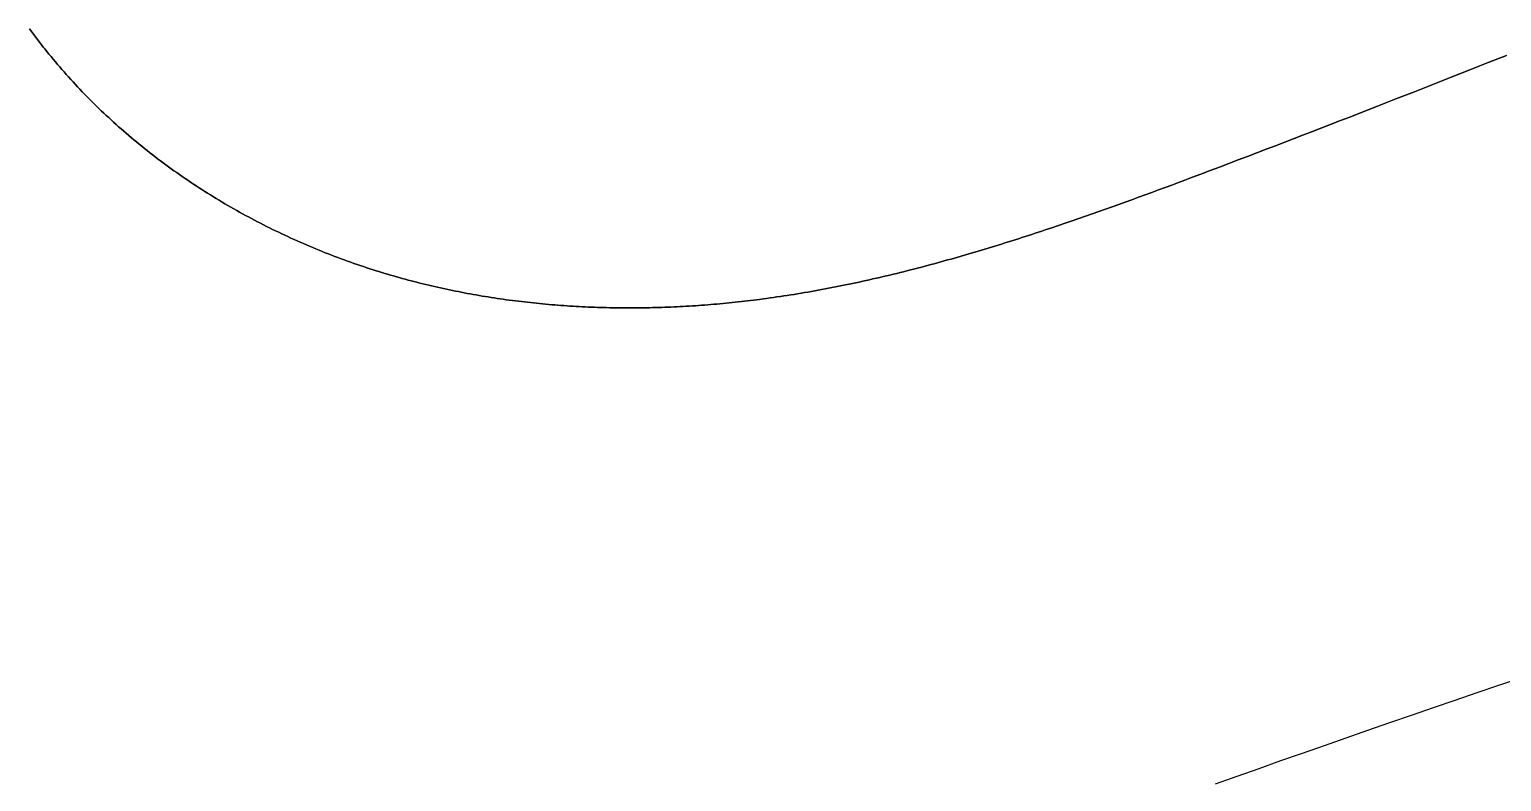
# Model space of a CAD drawing. Header units: millimetres. Extents: x 1811966 to 2218310, y 20519 to 471429.
# Drawn here: x 1949230 to 1972649, y 111528 to 123498 of the extents above; entities that cross this region are included whole.
import ezdxf

# ---------------------------------------------------------------- set-up
doc = ezdxf.new("R2010")
doc.units = ezdxf.units.MM
doc.layers.add('CLOSED_AREAS', color=7, linetype='Continuous')
doc.layers.add('REGION_HOLES', color=7, linetype='Continuous')

msp = doc.modelspace()

# ---------------------------------------------------------------- linework, layer by layer
at = {"layer": 'CLOSED_AREAS'}
for points in [[(1949230.283, 123509.768), (1949246.05, 123488.119), (1949261.878, 123466.517), (1949277.766, 123444.964), (1949293.715, 123423.458), (1949309.724, 123402), (1949325.792, 123380.59), (1949341.921, 123359.229), (1949358.109, 123337.915), (1949374.356, 123316.649), (1949390.662, 123295.432), (1949407.028, 123274.263), (1949423.453, 123253.142), (1949439.936, 123232.07), (1949456.478, 123211.046), (1949473.078, 123190.07), (1949489.736, 123169.142), (1949506.453, 123148.264), (1949523.227, 123127.433), (1949540.059, 123106.651), (1949556.948, 123085.918), (1949573.895, 123065.234), (1949590.899, 123044.598), (1949607.96, 123024.011), (1949642.253, 122982.983), (1949676.772, 122942.151), (1949711.515, 122901.514), (1949746.482, 122861.074), (1949781.671, 122820.83), (1949817.08, 122780.783), (1949852.709, 122740.933), (1949888.555, 122701.281), (1949924.618, 122661.826), (1949960.897, 122622.57), (1949997.389, 122583.513), (1950034.094, 122544.654), (1950071.009, 122505.995), (1950108.135, 122467.535), (1950145.469, 122429.276), (1950183.01, 122391.216), (1950220.757, 122353.358), (1950258.708, 122315.7), (1950296.862, 122278.244), (1950335.217, 122240.989), (1950373.773, 122203.936), (1950412.528, 122167.086), (1950451.481, 122130.439), (1950490.629, 122093.995), (1950529.973, 122057.754), (1950569.51, 122021.717), (1950609.239, 121985.884), (1950649.158, 121950.255), (1950689.268, 121914.832), (1950729.565, 121879.613), (1950770.049, 121844.6), (1950810.718, 121809.793), (1950851.571, 121775.192), (1950892.607, 121740.798), (1950933.824, 121706.611), (1950975.221, 121672.631), (1951016.797, 121638.858), (1951058.549, 121605.293), (1951100.478, 121571.937), (1951142.581, 121538.789), (1951184.857, 121505.851), (1951227.305, 121473.121), (1951269.923, 121440.602), (1951312.71, 121408.292), (1951355.665, 121376.193), (1951398.787, 121344.304), (1951442.073, 121312.627), (1951485.523, 121281.161), (1951529.135, 121249.906), (1951572.908, 121218.864), (1951616.84, 121188.035), (1951660.931, 121157.418), (1951705.178, 121127.014), (1951749.581, 121096.823), (1951794.138, 121066.847), (1951838.848, 121037.085), (1951883.709, 121007.537), (1951928.721, 120978.204), (1951973.881, 120949.086), (1952019.188, 120920.184), (1952064.641, 120891.498), (1952110.239, 120863.028), (1952155.979, 120834.775), (1952201.862, 120806.738), (1952247.886, 120778.919), (1952294.048, 120751.318), (1952340.349, 120723.935), (1952386.785, 120696.77), (1952433.357, 120669.823), (1952480.063, 120643.096), (1952526.901, 120616.588), (1952573.87, 120590.3), (1952620.968, 120564.232), (1952668.195, 120538.384), (1952715.549, 120512.757), (1952763.029, 120487.351), (1952810.632, 120462.167), (1952858.359, 120437.204), (1952906.207, 120412.464), (1952954.175, 120387.946), (1953002.262, 120363.651), (1953050.466, 120339.579), (1953098.787, 120315.73), (1953147.222, 120292.106), (1953195.771, 120268.706), (1953244.431, 120245.53), (1953293.203, 120222.579), (1953342.083, 120199.854), (1953391.072, 120177.354), (1953440.167, 120155.08), (1953489.367, 120133.033), (1953538.671, 120111.212), (1953588.078, 120089.618), (1953637.585, 120068.251), (1953687.193, 120047.113), (1953736.899, 120026.202), (1953786.702, 120005.519), (1953836.601, 119985.066), (1953886.594, 119964.841), (1953936.68, 119944.846), (1953986.858, 119925.081), (1954037.126, 119905.546), (1954087.483, 119886.241), (1954137.927, 119867.167), (1954188.458, 119848.324), (1954239.073, 119829.713), (1954289.772, 119811.333), (1954340.553, 119793.186), (1954391.415, 119775.272), (1954442.357, 119757.59), (1954493.376, 119740.141), (1954544.472, 119722.926), (1954595.644, 119705.945), (1954646.889, 119689.199), (1954698.207, 119672.687), (1954744.216, 119658.102), (1954790.282, 119643.704), (1954836.403, 119629.495), (1954882.58, 119615.473), (1954928.811, 119601.637), (1954975.097, 119587.988), (1955021.436, 119574.526), (1955067.829, 119561.248), (1955114.274, 119548.156), (1955160.77, 119535.249), (1955207.318, 119522.527), (1955253.917, 119509.988), (1955300.565, 119497.634), (1955347.264, 119485.462), (1955394.011, 119473.474), (1955440.806, 119461.668), (1955487.649, 119450.045), (1955534.54, 119438.603), (1955581.477, 119427.342), (1955628.46, 119416.263), (1955675.488, 119405.364), (1955722.561, 119394.646), (1955769.678, 119384.107), (1955816.839, 119373.748), (1955864.043, 119363.568), (1955911.29, 119353.567), (1955958.578, 119343.744), (1956005.907, 119334.099), (1956053.278, 119324.632), (1956100.688, 119315.341), (1956148.138, 119306.228), (1956195.627, 119297.291), (1956243.154, 119288.53), (1956290.719, 119279.944), (1956338.321, 119271.534), (1956385.96, 119263.299), (1956433.635, 119255.238), (1956481.345, 119247.351), (1956529.09, 119239.638), (1956576.869, 119232.098), (1956624.682, 119224.731), (1956672.528, 119217.537), (1956720.406, 119210.514), (1956768.316, 119203.664), (1956816.258, 119196.985), (1956864.23, 119190.477), (1956912.233, 119184.139), (1956960.265, 119177.972), (1957008.326, 119171.974), (1957056.415, 119166.146), (1957104.532, 119160.487), (1957152.676, 119154.997), (1957200.847, 119149.675), (1957249.044, 119144.521), (1957297.267, 119139.534), (1957345.514, 119134.714), (1957393.785, 119130.062), (1957442.08, 119125.575), (1957490.398, 119121.255), (1957538.739, 119117.1), (1957587.102, 119113.11), (1957635.486, 119109.285), (1957683.89, 119105.624), (1957732.315, 119102.128), (1957780.76, 119098.795), (1957829.223, 119095.626), (1957877.705, 119092.619), (1957926.204, 119089.775), (1957974.721, 119087.092), (1958023.254, 119084.572), (1958071.804, 119082.213), (1958120.369, 119080.015), (1958168.948, 119077.977), (1958217.542, 119076.1), (1958266.15, 119074.382), (1958314.771, 119072.824), (1958363.404, 119071.424), (1958412.049, 119070.184), (1958460.706, 119069.101), (1958509.373, 119068.177), (1958558.051, 119067.41), (1958606.738, 119066.8), (1958655.434, 119066.346), (1958704.139, 119066.049), (1958752.851, 119065.908), (1958801.571, 119065.922), (1958850.297, 119066.092), (1958899.029, 119066.416), (1958947.767, 119066.895), (1958996.509, 119067.528), (1959045.256, 119068.314), (1959094.007, 119069.253), (1959142.761, 119070.345), (1959191.517, 119071.59), (1959240.275, 119072.987), (1959289.035, 119074.535), (1959337.795, 119076.235), (1959386.556, 119078.086), (1959435.316, 119080.087), (1959484.075, 119082.238), (1959532.833, 119084.539), (1959581.588, 119086.989), (1959630.341, 119089.588), (1959679.09, 119092.336), (1959727.836, 119095.232), (1959776.577, 119098.276), (1959825.313, 119101.467), (1959874.043, 119104.805), (1959922.767, 119108.29), (1959971.484, 119111.921), (1960020.193, 119115.698), (1960068.895, 119119.621), (1960117.588, 119123.688), (1960166.272, 119127.901), (1960214.946, 119132.257), (1960263.609, 119136.758), (1960312.262, 119141.402), (1960360.903, 119146.189), (1960409.532, 119151.119), (1960458.148, 119156.191), (1960506.751, 119161.406), (1960555.34, 119166.762), (1960603.914, 119172.259), (1960652.474, 119177.897), (1960701.018, 119183.676), (1960749.545, 119189.594), (1960798.056, 119195.653), (1960846.549, 119201.85), (1960901.518, 119209.046), (1960956.465, 119216.42), (1961011.388, 119223.969), (1961066.288, 119231.693), (1961121.165, 119239.592), (1961176.02, 119247.662), (1961230.852, 119255.904), (1961285.661, 119264.315), (1961340.447, 119272.895), (1961395.211, 119281.643), (1961449.952, 119290.557), (1961504.671, 119299.636), (1961559.368, 119308.878), (1961614.042, 119318.283), (1961668.695, 119327.849), (1961723.325, 119337.576), (1961777.933, 119347.461), (1961832.519, 119357.503), (1961887.082, 119367.701), (1961941.625, 119378.055), (1961996.145, 119388.562), (1962050.643, 119399.222), (1962105.12, 119410.033), (1962159.576, 119420.995), (1962214.009, 119432.105), (1962268.422, 119443.362), (1962322.812, 119454.766), (1962377.182, 119466.314), (1962431.53, 119478.007), (1962485.857, 119489.842), (1962540.163, 119501.819), (1962594.448, 119513.935), (1962648.712, 119526.191), (1962702.955, 119538.583), (1962757.177, 119551.113), (1962811.378, 119563.777), (1962865.559, 119576.575), (1962919.719, 119589.506), (1962973.858, 119602.568), (1963027.977, 119615.761), (1963082.075, 119629.082), (1963136.153, 119642.53), (1963190.211, 119656.106), (1963244.248, 119669.806), (1963298.265, 119683.63), (1963352.262, 119697.577), (1963406.239, 119711.645), (1963460.196, 119725.834), (1963514.133, 119740.141), (1963568.051, 119754.566), (1963621.948, 119769.107), (1963675.826, 119783.764), (1963729.684, 119798.535), (1963783.523, 119813.418), (1963837.342, 119828.413), (1963891.141, 119843.518), (1963944.921, 119858.732), (1963998.682, 119874.053), (1964052.424, 119889.481), (1964106.147, 119905.015), (1964159.85, 119920.652), (1964213.534, 119936.392), (1964267.2, 119952.234), (1964320.846, 119968.176), (1964374.474, 119984.217), (1964428.083, 120000.355), (1964481.673, 120016.59), (1964535.244, 120032.921), (1964588.797, 120049.345), (1964642.332, 120065.863), (1964695.848, 120082.472), (1964749.346, 120099.171), (1964802.825, 120115.959), (1964856.286, 120132.835), (1964909.729, 120149.798), (1964963.154, 120166.846), (1965016.561, 120183.978), (1965069.95, 120201.193), (1965123.321, 120218.489), (1965176.674, 120235.866), (1965230.01, 120253.322), (1965283.328, 120270.856), (1965336.628, 120288.466), (1965389.911, 120306.152), (1965443.176, 120323.912), (1965496.424, 120341.745), (1965602.867, 120377.624), (1965709.242, 120413.78), (1965815.548, 120450.203), (1965921.787, 120486.883), (1966027.958, 120523.809), (1966134.063, 120560.972), (1966240.101, 120598.362), (1966346.074, 120635.969), (1966451.982, 120673.783), (1966557.826, 120711.794), (1966663.605, 120749.992), (1966769.321, 120788.367), (1966874.974, 120826.91), (1966980.565, 120865.609), (1967086.094, 120904.456), (1967191.561, 120943.44), (1967296.968, 120982.552), (1967402.315, 121021.781), (1967507.602, 121061.117), (1967612.83, 121100.551), (1967717.999, 121140.073), (1967866.61, 121196.06), (1968015.13, 121252.147), (1968163.561, 121308.331), (1968311.903, 121364.611), (1968460.159, 121420.983), (1968608.329, 121477.446), (1968756.415, 121533.997), (1968904.418, 121590.633), (1969052.339, 121647.352), (1969200.179, 121704.152), (1969347.94, 121761.03), (1969495.624, 121817.984), (1969643.23, 121875.011), (1969790.762, 121932.109), (1969938.219, 121989.276), (1970085.603, 122046.509), (1970232.916, 122103.806), (1970380.158, 122161.164), (1970527.332, 122218.581), (1970674.437, 122276.054), (1970968.451, 122391.161), (1971262.208, 122506.465), (1971555.72, 122621.946), (1971848.997, 122737.586), (1972142.048, 122853.365), (1972434.885, 122969.263), (1972727.517, 123085.262)], [(1968098.068, 111492.861), (1968444.094, 111615.771), (1968790.253, 111738.305), (1969136.545, 111860.462), (1969482.969, 111982.243), (1969829.526, 112103.647), (1970176.215, 112224.675), (1970523.035, 112345.325), (1970869.986, 112465.598), (1971217.067, 112585.494), (1971564.279, 112705.013), (1971911.62, 112824.154), (1972259.091, 112942.917), (1972606.69, 113061.303), (1972954.418, 113179.31)]]:
    msp.add_lwpolyline(points, dxfattribs=at)
at = {"layer": 'REGION_HOLES'}
msp.add_lwpolyline([(1972727.517, 123085.262), (1972434.885, 122969.263), (1972142.048, 122853.365), (1971848.997, 122737.586), (1971555.72, 122621.946), (1971262.208, 122506.465), (1970968.451, 122391.161), (1970674.437, 122276.054), (1970527.332, 122218.581), (1970380.158, 122161.164), (1970232.916, 122103.806), (1970085.603, 122046.509), (1969938.219, 121989.276), (1969790.762, 121932.109), (1969643.23, 121875.011), (1969495.624, 121817.984), (1969347.94, 121761.03), (1969200.179, 121704.152), (1969052.339, 121647.352), (1968904.418, 121590.633), (1968756.415, 121533.997), (1968608.329, 121477.446), (1968460.159, 121420.983), (1968311.903, 121364.611), (1968163.561, 121308.331), (1968015.13, 121252.147), (1967866.61, 121196.06), (1967717.999, 121140.073), (1967612.83, 121100.551), (1967507.602, 121061.117), (1967402.315, 121021.781), (1967296.968, 120982.552), (1967191.561, 120943.44), (1967086.094, 120904.456), (1966980.565, 120865.609), (1966874.974, 120826.91), (1966769.321, 120788.367), (1966663.605, 120749.992), (1966557.826, 120711.794), (1966451.982, 120673.783), (1966346.074, 120635.969), (1966240.101, 120598.362), (1966134.063, 120560.972), (1966027.958, 120523.809), (1965921.787, 120486.883), (1965815.548, 120450.203), (1965709.242, 120413.78), (1965602.867, 120377.624), (1965496.424, 120341.745), (1965443.176, 120323.912), (1965389.911, 120306.152), (1965336.628, 120288.466), (1965283.328, 120270.856), (1965230.01, 120253.322), (1965176.674, 120235.866), (1965123.321, 120218.489), (1965069.95, 120201.193), (1965016.561, 120183.978), (1964963.154, 120166.846), (1964909.729, 120149.798), (1964856.286, 120132.835), (1964802.825, 120115.959), (1964749.346, 120099.171), (1964695.848, 120082.472), (1964642.332, 120065.863), (1964588.797, 120049.345), (1964535.244, 120032.921), (1964481.673, 120016.59), (1964428.083, 120000.355), (1964374.474, 119984.217), (1964320.846, 119968.176), (1964267.2, 119952.234), (1964213.534, 119936.392), (1964159.85, 119920.652), (1964106.147, 119905.015), (1964052.424, 119889.481), (1963998.682, 119874.053), (1963944.921, 119858.732), (1963891.141, 119843.518), (1963837.342, 119828.413), (1963783.523, 119813.418), (1963729.684, 119798.535), (1963675.826, 119783.764), (1963621.948, 119769.107), (1963568.051, 119754.566), (1963514.133, 119740.141), (1963460.196, 119725.834), (1963406.239, 119711.645), (1963352.262, 119697.577), (1963298.265, 119683.63), (1963244.248, 119669.806), (1963190.211, 119656.106), (1963136.153, 119642.53), (1963082.075, 119629.082), (1963027.977, 119615.761), (1962973.858, 119602.568), (1962919.719, 119589.506), (1962865.559, 119576.575), (1962811.378, 119563.777), (1962757.177, 119551.113), (1962702.955, 119538.583), (1962648.712, 119526.191), (1962594.448, 119513.935), (1962540.163, 119501.819), (1962485.857, 119489.842), (1962431.53, 119478.007), (1962377.182, 119466.314), (1962322.812, 119454.766), (1962268.422, 119443.362), (1962214.009, 119432.105), (1962159.576, 119420.995), (1962105.12, 119410.033), (1962050.643, 119399.222), (1961996.145, 119388.562), (1961941.625, 119378.055), (1961887.082, 119367.701), (1961832.519, 119357.503), (1961777.933, 119347.461), (1961723.325, 119337.576), (1961668.695, 119327.849), (1961614.042, 119318.283), (1961559.368, 119308.878), (1961504.671, 119299.636), (1961449.952, 119290.557), (1961395.211, 119281.643), (1961340.447, 119272.895), (1961285.661, 119264.315), (1961230.852, 119255.904), (1961176.02, 119247.662), (1961121.165, 119239.592), (1961066.288, 119231.693), (1961011.388, 119223.969), (1960956.465, 119216.42), (1960901.518, 119209.046), (1960846.549, 119201.85), (1960798.056, 119195.653), (1960749.545, 119189.594), (1960701.018, 119183.676), (1960652.474, 119177.897), (1960603.914, 119172.259), (1960555.34, 119166.762), (1960506.751, 119161.406), (1960458.148, 119156.191), (1960409.532, 119151.119), (1960360.903, 119146.189), (1960312.262, 119141.402), (1960263.609, 119136.758), (1960214.946, 119132.257), (1960166.272, 119127.901), (1960117.588, 119123.688), (1960068.895, 119119.621), (1960020.193, 119115.698), (1959971.484, 119111.921), (1959922.767, 119108.29), (1959874.043, 119104.805), (1959825.313, 119101.467), (1959776.577, 119098.276), (1959727.836, 119095.232), (1959679.09, 119092.336), (1959630.341, 119089.588), (1959581.588, 119086.989), (1959532.833, 119084.539), (1959484.075, 119082.238), (1959435.316, 119080.087), (1959386.556, 119078.086), (1959337.795, 119076.235), (1959289.035, 119074.535), (1959240.275, 119072.987), (1959191.517, 119071.59), (1959142.761, 119070.345), (1959094.007, 119069.253), (1959045.256, 119068.314), (1958996.509, 119067.528), (1958947.767, 119066.895), (1958899.029, 119066.416), (1958850.297, 119066.092), (1958801.571, 119065.922), (1958752.851, 119065.908), (1958704.139, 119066.049), (1958655.434, 119066.346), (1958606.738, 119066.8), (1958558.051, 119067.41), (1958509.373, 119068.177), (1958460.706, 119069.101), (1958412.049, 119070.184), (1958363.404, 119071.424), (1958314.771, 119072.824), (1958266.15, 119074.382), (1958217.542, 119076.1), (1958168.948, 119077.977), (1958120.369, 119080.015), (1958071.804, 119082.213), (1958023.254, 119084.572), (1957974.721, 119087.092), (1957926.204, 119089.775), (1957877.705, 119092.619), (1957829.223, 119095.626), (1957780.76, 119098.795), (1957732.315, 119102.128), (1957683.89, 119105.624), (1957635.486, 119109.285), (1957587.102, 119113.11), (1957538.739, 119117.1), (1957490.398, 119121.255), (1957442.08, 119125.575), (1957393.785, 119130.062), (1957345.514, 119134.714), (1957297.267, 119139.534), (1957249.044, 119144.521), (1957200.847, 119149.675), (1957152.676, 119154.997), (1957104.532, 119160.487), (1957056.415, 119166.146), (1957008.326, 119171.974), (1956960.265, 119177.972), (1956912.233, 119184.139), (1956864.23, 119190.477), (1956816.258, 119196.985), (1956768.316, 119203.664), (1956720.406, 119210.514), (1956672.528, 119217.537), (1956624.682, 119224.731), (1956576.869, 119232.098), (1956529.09, 119239.638), (1956481.345, 119247.351), (1956433.635, 119255.238), (1956385.96, 119263.299), (1956338.321, 119271.534), (1956290.719, 119279.944), (1956243.154, 119288.53), (1956195.627, 119297.291), (1956148.138, 119306.228), (1956100.688, 119315.341), (1956053.278, 119324.632), (1956005.907, 119334.099), (1955958.578, 119343.744), (1955911.29, 119353.567), (1955864.043, 119363.568), (1955816.839, 119373.748), (1955769.678, 119384.107), (1955722.561, 119394.646), (1955675.488, 119405.364), (1955628.46, 119416.263), (1955581.477, 119427.342), (1955534.54, 119438.603), (1955487.649, 119450.045), (1955440.806, 119461.668), (1955394.011, 119473.474), (1955347.264, 119485.462), (1955300.565, 119497.634), (1955253.917, 119509.988), (1955207.318, 119522.527), (1955160.77, 119535.249), (1955114.274, 119548.156), (1955067.829, 119561.248), (1955021.436, 119574.526), (1954975.097, 119587.988), (1954928.811, 119601.637), (1954882.58, 119615.473), (1954836.403, 119629.495), (1954790.282, 119643.704), (1954744.216, 119658.102), (1954698.207, 119672.687), (1954646.889, 119689.199), (1954595.644, 119705.945), (1954544.472, 119722.926), (1954493.376, 119740.141), (1954442.357, 119757.59), (1954391.415, 119775.272), (1954340.553, 119793.186), (1954289.772, 119811.333), (1954239.073, 119829.713), (1954188.458, 119848.324), (1954137.927, 119867.167), (1954087.483, 119886.241), (1954037.126, 119905.546), (1953986.858, 119925.081), (1953936.68, 119944.846), (1953886.594, 119964.841), (1953836.601, 119985.066), (1953786.702, 120005.519), (1953736.899, 120026.202), (1953687.193, 120047.113), (1953637.585, 120068.251), (1953588.078, 120089.618), (1953538.671, 120111.212), (1953489.367, 120133.033), (1953440.167, 120155.08), (1953391.072, 120177.354), (1953342.083, 120199.854), (1953293.203, 120222.579), (1953244.431, 120245.53), (1953195.771, 120268.706), (1953147.222, 120292.106), (1953098.787, 120315.73), (1953050.466, 120339.579), (1953002.262, 120363.651), (1952954.175, 120387.946), (1952906.207, 120412.464), (1952858.359, 120437.204), (1952810.632, 120462.167), (1952763.029, 120487.351), (1952715.549, 120512.757), (1952668.195, 120538.384), (1952620.968, 120564.232), (1952573.87, 120590.3), (1952526.901, 120616.588), (1952480.063, 120643.096), (1952433.357, 120669.823), (1952386.785, 120696.77), (1952340.349, 120723.935), (1952294.048, 120751.318), (1952247.886, 120778.919), (1952201.862, 120806.738), (1952155.979, 120834.775), (1952110.239, 120863.028), (1952064.641, 120891.498), (1952019.188, 120920.184), (1951973.881, 120949.086), (1951928.721, 120978.204), (1951883.709, 121007.537), (1951838.848, 121037.085), (1951794.138, 121066.847), (1951749.581, 121096.823), (1951705.178, 121127.014), (1951660.931, 121157.418), (1951616.84, 121188.035), (1951572.908, 121218.864), (1951529.135, 121249.906), (1951485.523, 121281.161), (1951442.073, 121312.627), (1951398.787, 121344.304), (1951355.665, 121376.193), (1951312.71, 121408.292), (1951269.923, 121440.602), (1951227.305, 121473.121), (1951184.857, 121505.851), (1951142.581, 121538.789), (1951100.478, 121571.937), (1951058.549, 121605.293), (1951016.797, 121638.858), (1950975.221, 121672.631), (1950933.824, 121706.611), (1950892.607, 121740.798), (1950851.571, 121775.192), (1950810.718, 121809.793), (1950770.049, 121844.6), (1950729.565, 121879.613), (1950689.268, 121914.832), (1950649.158, 121950.255), (1950609.239, 121985.884), (1950569.51, 122021.717), (1950529.973, 122057.754), (1950490.629, 122093.995), (1950451.481, 122130.439), (1950412.528, 122167.086), (1950373.773, 122203.936), (1950335.217, 122240.989), (1950296.862, 122278.244), (1950258.708, 122315.7), (1950220.757, 122353.358), (1950183.01, 122391.216), (1950145.469, 122429.276), (1950108.135, 122467.535), (1950071.009, 122505.995), (1950034.094, 122544.654), (1949997.389, 122583.513), (1949960.897, 122622.57), (1949924.618, 122661.826), (1949888.555, 122701.281), (1949852.709, 122740.933), (1949817.08, 122780.783), (1949781.671, 122820.83), (1949746.482, 122861.074), (1949711.515, 122901.514), (1949676.772, 122942.151), (1949642.253, 122982.983), (1949607.96, 123024.011), (1949590.899, 123044.598), (1949573.895, 123065.234), (1949556.948, 123085.918), (1949540.059, 123106.651), (1949523.227, 123127.433), (1949506.453, 123148.264), (1949489.736, 123169.142), (1949473.078, 123190.07), (1949456.478, 123211.046), (1949439.936, 123232.07), (1949423.453, 123253.142), (1949407.028, 123274.263), (1949390.662, 123295.432), (1949374.356, 123316.649), (1949358.109, 123337.915), (1949341.921, 123359.229), (1949325.792, 123380.59), (1949309.724, 123402), (1949293.715, 123423.458), (1949277.766, 123444.964), (1949261.878, 123466.517), (1949246.05, 123488.119), (1949230.283, 123509.768)], dxfattribs=at)

doc.saveas('drawing.dxf')
